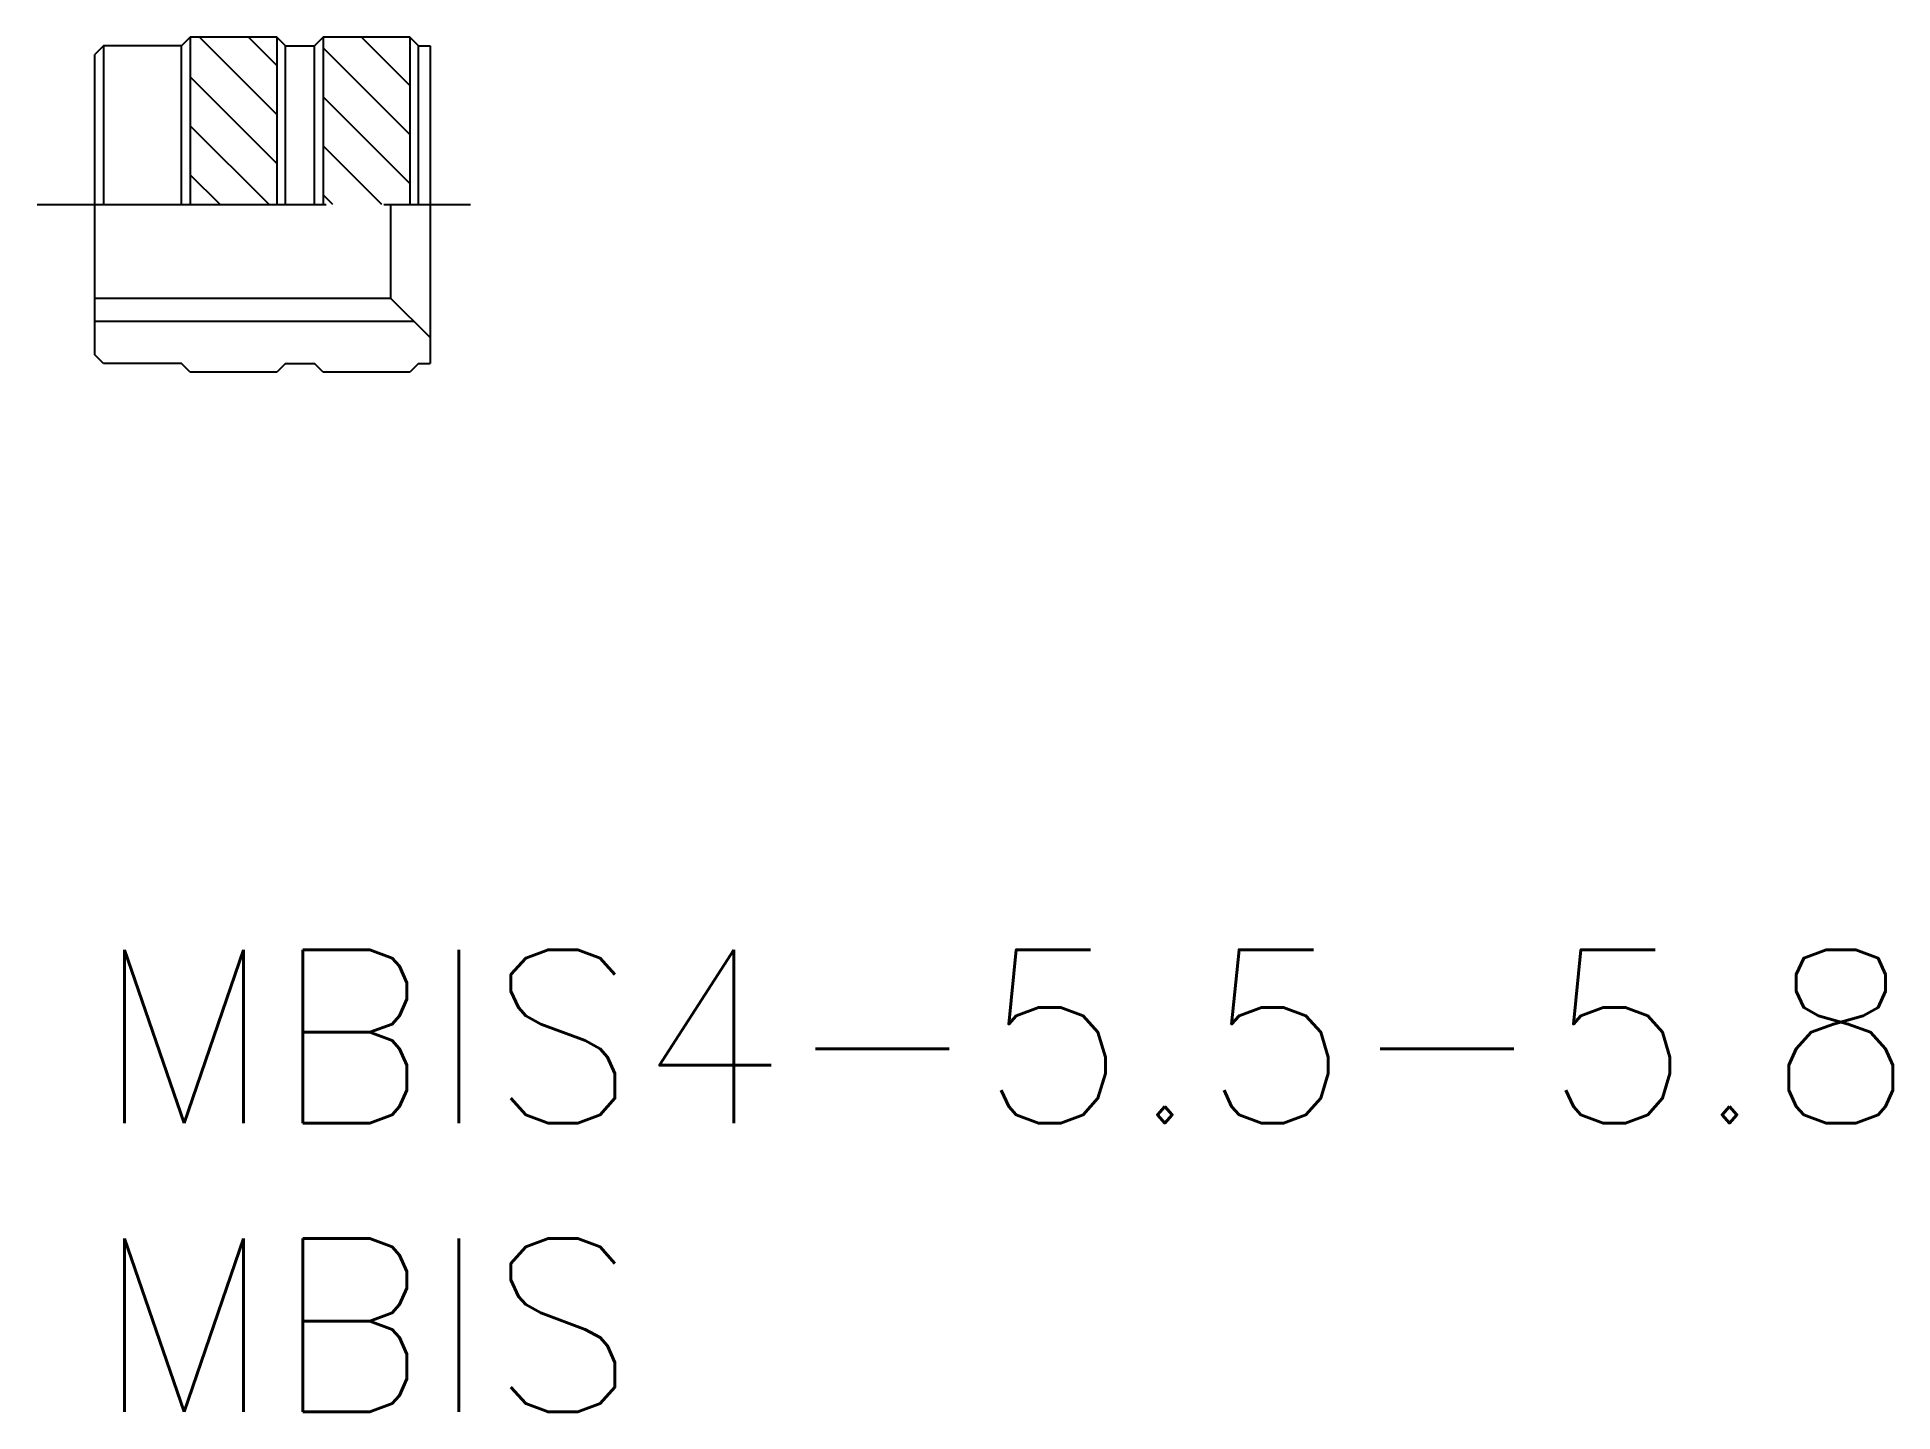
# Model space of a CAD drawing. Extents: x -1 to 31.1, y -8 to 15.8.
import ezdxf

# ---------------------------------------------------------------- set-up
doc = ezdxf.new("R2010")
doc.units = 0
doc.header["$LTSCALE"] = 0.5
doc.linetypes.add('CENTER', pattern=[50.8, 31.75, -6.35, 6.35, -6.35])
doc.linetypes.add('DASHDOT', pattern=[17, 10, -2, 3, -2])
for name, color, linetype in [('MSM_CENTER', 1, 'CENTER'), ('MSM_CONTINUOUS', 7, 'CONTINUOUS'), ('MSM_NARROW', 5, 'CONTINUOUS'), ('MSM_PART_NUMBER', 7, 'CONTINUOUS')]:
    doc.layers.add(name, color=color, linetype=linetype)
doc.styles.get("Standard").update_dxf_attribs({"font": 'txt.shx', "height": 3, "bigfont": 'bigfont.shx'})

msp = doc.modelspace()

# ---------------------------------------------------------------- linework, layer by layer
at = {"layer": 'MSM_CENTER', "linetype": 'DASHDOT'}
msp.add_line((-1, 12.9), (6.8, 12.9), dxfattribs=at)
at = {"layer": 'MSM_CONTINUOUS'}
for p, q in [((1.65, 15.8), (1.5, 15.65)), ((3.15, 15.8), (1.65, 15.8)), ((1.65, 15.8), (1.65, 12.918)), ((3.15, 14.462), (1.812, 15.8)), ((3.15, 15.31), (2.66, 15.8)), ((3.3, 15.65), (3.15, 15.8)), ((3.15, 15.8), (3.15, 12.904)), ((3.95, 15.8), (3.8, 15.65)), ((5.45, 15.8), (3.95, 15.8)), ((3.95, 15.8), (3.95, 12.904)), ((5.45, 14.962), (4.612, 15.8)), ((5.6, 15.65), (5.45, 15.8)), ((5.45, 15.8), (5.45, 12.904)), ((0.15, 15.65), (0, 15.5)), ((0, 10.3), (0, 15.5)), ((1.5, 15.65), (0.15, 15.65)), ((0.15, 15.65), (0.15, 12.891)), ((1.5, 12.9), (1.5, 15.65)), ((3.3, 15.65), (3.8, 15.65)), ((3.3, 12.9), (3.3, 15.65)), ((3.8, 12.9), (3.8, 15.65)), ((5.45, 14.113), (3.95, 15.613)), ((5.6, 15.65), (5.8, 15.65)), ((5.6, 12.9), (5.6, 15.65)), ((5.8, 15.65), (5.8, 10.15)), ((3.15, 13.613), (1.65, 15.113)), ((5.45, 13.265), (3.95, 14.765)), ((3.014, 12.9), (1.65, 14.264)), ((4.966, 12.9), (3.95, 13.916)), ((2.166, 12.9), (1.65, 13.416)), ((4.118, 12.9), (3.95, 13.068)), ((5.115, 12.9), (5.115, 11.279)), ((0, 11.279), (5.115, 11.279)), ((5.115, 11.279), (5.8, 10.6)), ((0.15, 10.15), (0, 10.3)), ((1.5, 10.15), (0.15, 10.15)), ((1.65, 10), (1.5, 10.15)), ((3.15, 10), (1.65, 10)), ((3.3, 10.15), (3.15, 10)), ((3.3, 10.15), (3.8, 10.15)), ((3.95, 10), (3.8, 10.15)), ((5.45, 10), (3.95, 10)), ((5.6, 10.15), (5.45, 10)), ((5.6, 10.15), (5.8, 10.15))]:
    msp.add_line(p, q, dxfattribs=at)
at = {"layer": 'MSM_NARROW', "linetype": 'CONTINUOUS'}
msp.add_line((0, 10.881), (5.517, 10.881), dxfattribs=at)

# ---------------------------------------------------------------- texts
at = {"layer": 'MSM_PART_NUMBER'}
for s, p in [('MBIS4-5.5-5.8', (0, -3)), ('MBIS', (0, -8))]:
    msp.add_text(s, height=3, dxfattribs=at).set_placement(p)

doc.saveas('drawing.dxf')
